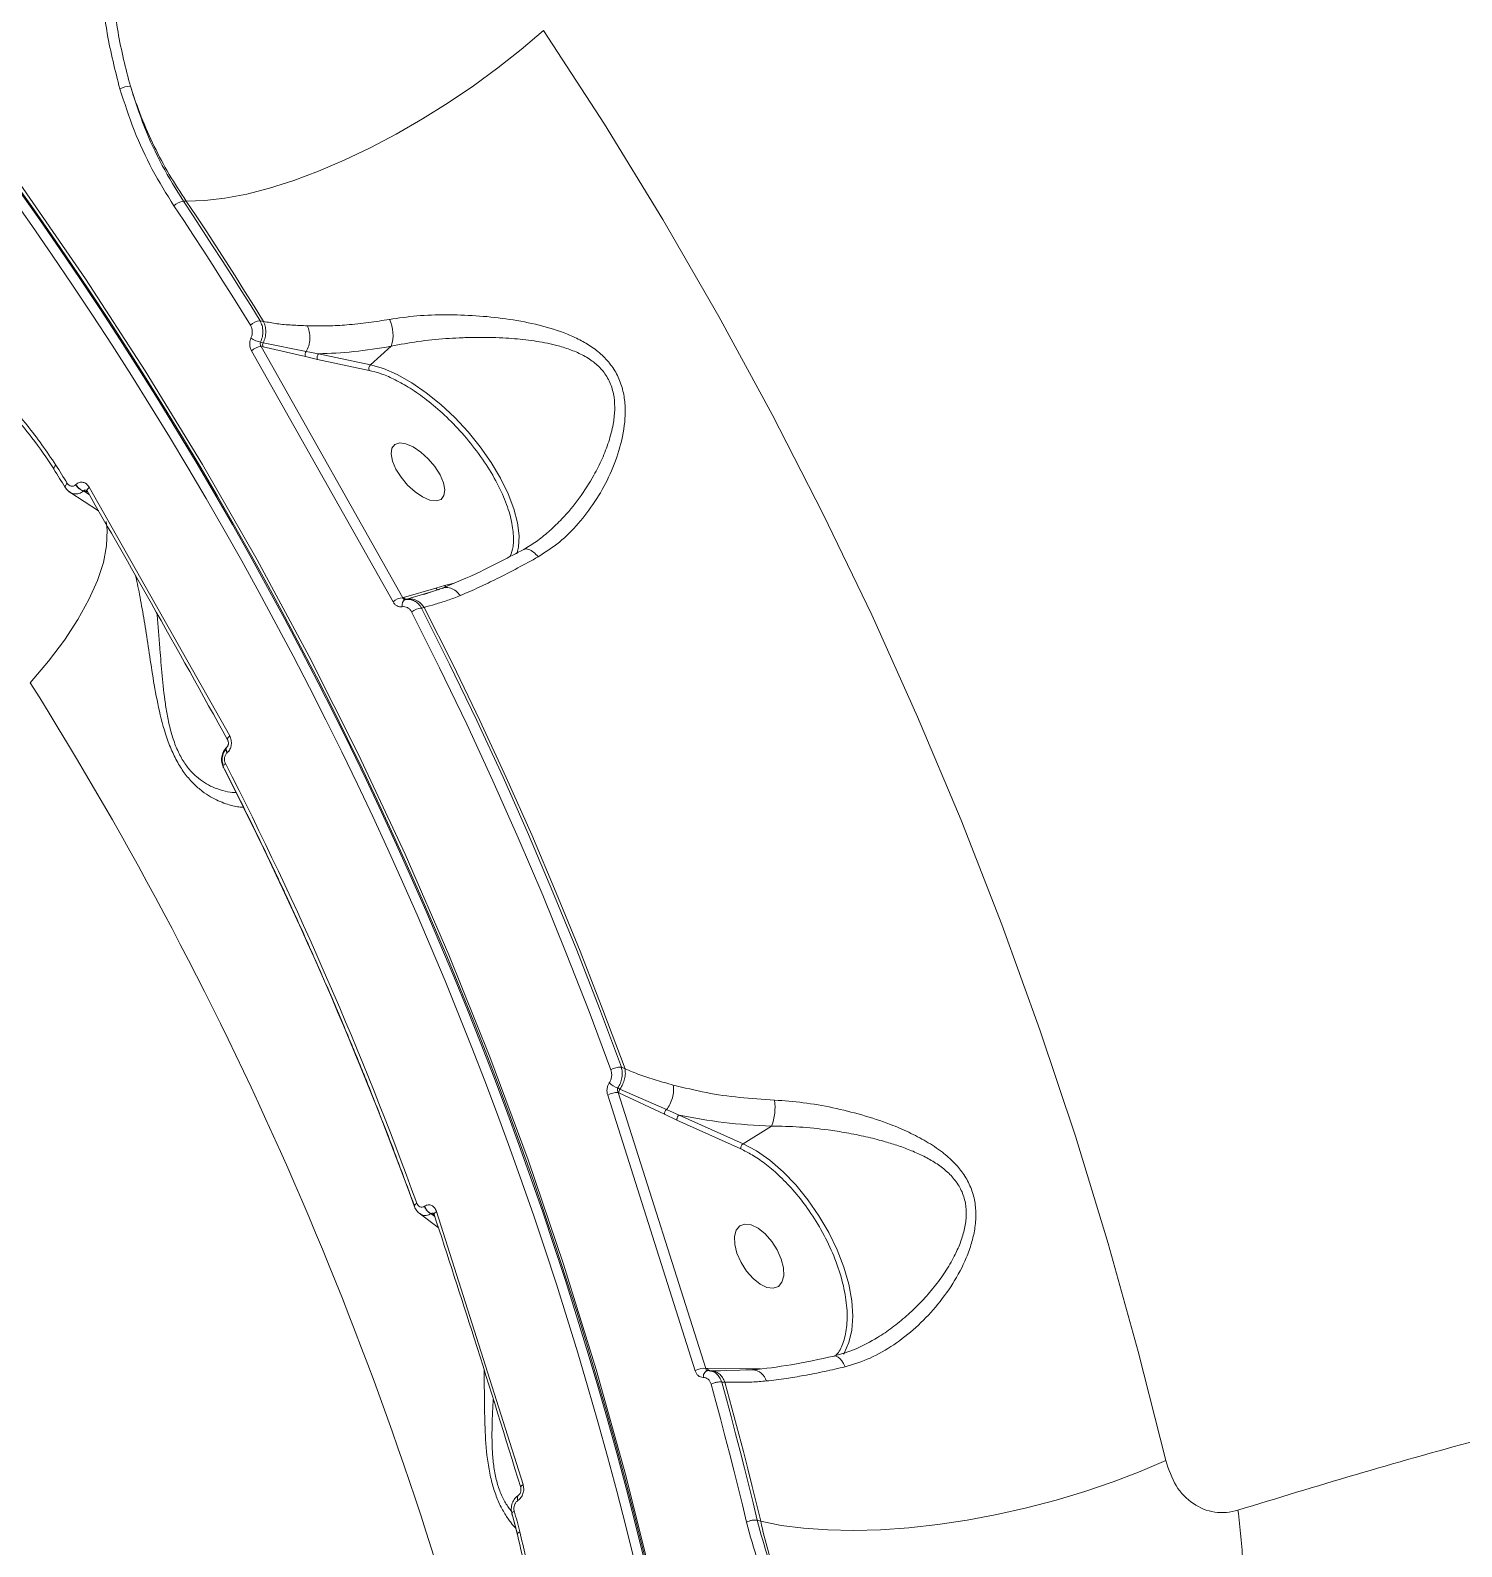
# Model space of a CAD drawing. Header units: millimetres. Extents: x -5609 to 5139, y -3980 to 3221.
# Drawn here: x 2860.4 to 3039.9, y 654.7 to 844.8 of the extents above; entities that cross this region are included whole.
import ezdxf

# ---------------------------------------------------------------- set-up
doc = ezdxf.new("R2010")
doc.units = ezdxf.units.MM
for name, color, linetype in [('DIKOM_ЗОНА', 80, 'Continuous'), ('DIKOM_ОБЪЕКТ', 7, 'Continuous'), ('DIKOM_РАЗМЕР_ОБЪЕКТА', 7, 'Continuous')]:
    doc.layers.add(name, color=color, linetype=linetype)

# ---------------------------------------------------------------- blocks, each defined once
blk = doc.blocks.new('A$Cc336a1e3')
at = {"color": 7, "linetype": 'Continuous', "lineweight": 15}
for p, q in [((5700.16, 2096.3), (5699.8, 2096.29)), ((5709.83, 2081.21), (5709.4, 2081.3)), ((5726.08, 2046.07), (5708.33, 2077.53)), ((5709.47, 2078.61), (5709.8, 2078.54)), ((5709.55, 2078.07), (5727.32, 2046.58)), ((5709.79, 2078.02), (5709.55, 2078.07)), ((5715.09, 2076.8), (5709.79, 2078.02)), ((5709.8, 2078.54), (5715.19, 2077.44)), ((5715.19, 2077.44), (5716.74, 2077.15)), ((5725.86, 2078.1), (5723.24, 2075.77)), ((5716.6, 2076.45), (5715.09, 2076.8)), ((5723.1, 2075.07), (5716.6, 2076.45)), ((5723.24, 2075.77), (5716.74, 2077.15)), ((5686.31, 2060.75), (5686.32, 2060.76)), ((5687.99, 2060.43), (5705.6, 2029.27)), ((5685.57, 2059.79), (5689.16, 2057.45)), ((5687.29, 2059.97), (5687.27, 2059.96)), ((5687.62, 2060.05), (5687.74, 2059.92)), ((5727.38, 2046.6), (5731.43, 2047.78)), ((5730.72, 2047.26), (5729.91, 2047.02)), ((5732.36, 2047.8), (5729.92, 2047)), ((5731.43, 2047.78), (5732.51, 2048.1)), ((5727.32, 2046.58), (5727.38, 2046.6)), ((5727.81, 2046.41), (5727.61, 2046.35)), ((5729.66, 2045.28), (5730, 2045.36)), ((5705.26, 2027.86), (5705.24, 2027.84)), ((5705.3, 2027.16), (5705.29, 2027.14)), ((5755.16, 1987.54), (5754.7, 1987.74)), ((5763.96, 1949.68), (5752.99, 1984.23)), ((5754.25, 1985.13), (5754.53, 1985)), ((5754.31, 1984.55), (5765.29, 1949.98)), ((5754.39, 1984.51), (5754.31, 1984.55)), ((5760.12, 1981.83), (5754.39, 1984.51)), ((5754.53, 1985), (5760.36, 1982.42)), ((5760.36, 1982.42), (5761.96, 1981.74)), ((5761.67, 1981.1), (5760.12, 1981.83)), ((5769.67, 1977.49), (5761.67, 1981.1)), ((5769.96, 1978.14), (5761.96, 1981.74)), ((5773.54, 1980.36), (5769.96, 1978.14)), ((5729.35, 1969.42), (5731.75, 1967.66)), ((5730.02, 1970.3), (5730.04, 1970.32)), ((5730.84, 1969.36), (5730.86, 1969.38)), ((5731.53, 1969.66), (5742.38, 1935.44)), ((5765.29, 1949.98), (5765.5, 1949.97)), ((5765.5, 1949.97), (5770.29, 1949.94)), ((5765.45, 1949.69), (5765.5, 1949.71)), ((5765.93, 1949.7), (5765.53, 1949.71)), ((5765.56, 1949.71), (5765.86, 1949.65)), ((5771.22, 1949.79), (5766.17, 1949.67)), ((5767.29, 1948.26), (5767.69, 1948.25)), ((5770.29, 1949.94), (5771.65, 1949.94)), ((5741.73, 1933.42), (5741.72, 1933.41)), ((5741.86, 1934.14), (5741.84, 1934.13)), ((5740.97, 1931.82), (5741.68, 1929.21)), ((5772.17, 1930.82), (5771.74, 1930.95))]:
    blk.add_line(p, q, dxfattribs=at)
at = {"color": 8, "linetype": 'Continuous', "lineweight": 15}
for p, q in [((5683.57, 2062.67), (5683.56, 2062.68)), ((5687.97, 2059.53), (5687.27, 2059.96)), ((5687.79, 2059.84), (5687.29, 2059.97)), ((5729.91, 2047.02), (5727.81, 2046.41)), ((5732.51, 2048.1), (5733.74, 2048.42)), ((5731.31, 1969.02), (5730.84, 1969.36)), ((5730.86, 1969.38), (5731.25, 1969.22)), ((5767.12, 1949.7), (5765.87, 1949.7)), ((5771.65, 1949.94), (5772.16, 1949.93))]:
    blk.add_line(p, q, dxfattribs=at)
at = {"color": 7, "linetype": 'Continuous', "lineweight": 15, "flags": 128}
for points in [[(5768.38, 1868.57), (5766.49, 1882.33), (5764.24, 1896.02), (5761.61, 1909.63), (5758.62, 1923.15), (5755.26, 1936.56), (5751.54, 1949.86), (5747.46, 1963.05), (5743.02, 1976.11), (5738.23, 1989.03), (5733.08, 2001.81), (5727.59, 2014.44), (5721.75, 2026.91), (5715.57, 2039.21), (5709.05, 2051.33), (5702.2, 2063.26), (5695.02, 2075.01), (5687.52, 2086.55), (5679.7, 2097.89), (5671.56, 2109.01), (5663.12, 2119.9), (5654.37, 2130.57)], [(5744.95, 2117.69), (5742.16, 2115.31), (5739.22, 2112.99), (5736.15, 2110.75), (5732.99, 2108.61), (5729.76, 2106.59), (5726.49, 2104.7), (5723.21, 2102.98), (5719.96, 2101.42), (5716.75, 2100.05), (5713.63, 2098.88), (5710.61, 2097.92), (5707.73, 2097.17), (5705.01, 2096.65), (5702.48, 2096.36), (5700.16, 2096.3)], [(5744.95, 2117.69), (5752.57, 2105.93), (5759.9, 2093.97), (5766.91, 2081.84), (5773.62, 2069.53), (5780.02, 2057.05), (5786.1, 2044.42), (5791.85, 2031.63), (5797.29, 2018.7), (5802.4, 2005.62), (5807.18, 1992.42), (5811.62, 1979.09), (5815.74, 1965.64), (5819.51, 1952.09), (5822.95, 1938.43)], [(5700.16, 2096.3), (5701.4, 2094.43), (5702.63, 2092.56), (5703.85, 2090.68), (5705.06, 2088.8), (5706.27, 2086.91), (5707.47, 2085.01), (5708.65, 2083.11), (5709.83, 2081.21)], [(5708.2, 2080.74), (5707.03, 2082.62), (5705.85, 2084.51), (5704.66, 2086.38), (5703.47, 2088.25), (5702.27, 2090.12), (5701.06, 2091.98), (5699.84, 2093.84), (5698.61, 2095.69)], [(5709.4, 2081.3), (5708.23, 2083.19), (5707.05, 2085.08), (5705.86, 2086.96), (5704.67, 2088.83), (5703.46, 2090.7), (5702.25, 2092.57), (5701.03, 2094.43), (5699.8, 2096.29)], [(5726.43, 2062.71), (5727.08, 2061.68), (5727.91, 2060.7), (5728.84, 2059.86), (5729.79, 2059.21), (5730.71, 2058.82), (5731.49, 2058.72), (5732.1, 2058.91), (5732.46, 2059.38), (5732.57, 2060.09), (5732.4, 2060.98), (5731.97, 2061.99), (5731.32, 2063.02), (5730.5, 2064), (5729.57, 2064.84), (5728.61, 2065.49), (5727.7, 2065.87), (5726.91, 2065.98), (5726.31, 2065.79), (5725.94, 2065.32), (5725.83, 2064.61), (5726, 2063.71), (5726.43, 2062.71)], [(5683.56, 2062.68), (5683.55, 2062.73), (5683.54, 2062.78), (5683.55, 2062.84), (5683.58, 2062.91), (5683.62, 2062.98), (5683.67, 2063.05), (5683.73, 2063.13), (5683.8, 2063.21)], [(5685.23, 2060.92), (5685.16, 2060.84), (5685.1, 2060.77), (5685.04, 2060.69), (5685.01, 2060.62), (5684.98, 2060.56), (5684.97, 2060.5), (5684.97, 2060.45), (5684.99, 2060.4)], [(5754.7, 1987.74), (5751.95, 1995.1), (5749.1, 2002.42), (5746.13, 2009.69), (5743.06, 2016.91), (5739.87, 2024.08), (5736.58, 2031.2), (5733.17, 2038.26), (5729.66, 2045.28)], [(5730, 2045.36), (5733.53, 2038.32), (5736.95, 2031.21), (5740.26, 2024.06), (5743.46, 2016.85), (5746.55, 2009.6), (5749.53, 2002.29), (5752.4, 1994.94), (5755.16, 1987.54)], [(5753.39, 1987.39), (5750.65, 1994.73), (5747.8, 2002.03), (5744.84, 2009.28), (5741.77, 2016.49), (5738.59, 2023.64), (5735.31, 2030.75), (5731.91, 2037.8), (5728.41, 2044.79)], [(5729.05, 1970.69), (5728.97, 1970.63), (5728.9, 1970.57), (5728.84, 1970.51), (5728.8, 1970.45), (5728.77, 1970.39), (5728.75, 1970.34), (5728.75, 1970.29), (5728.77, 1970.24)], [(5769.2, 1964.41), (5769.71, 1963.27), (5770.4, 1962.19), (5771.22, 1961.26), (5772.09, 1960.56), (5772.96, 1960.14), (5773.75, 1960.04), (5774.4, 1960.26), (5774.84, 1960.79), (5775.06, 1961.58), (5775.03, 1962.58), (5774.74, 1963.69), (5774.24, 1964.83), (5773.55, 1965.91), (5772.73, 1966.84), (5771.85, 1967.54), (5770.99, 1967.96), (5770.2, 1968.07), (5769.55, 1967.84), (5769.1, 1967.31), (5768.89, 1966.52), (5768.92, 1965.53), (5769.2, 1964.41)], [(5765.56, 1949.71), (5765.45, 1949.69), (5765.34, 1949.65), (5765.25, 1949.57), (5765.16, 1949.47), (5765.08, 1949.34), (5765.02, 1949.2), (5764.98, 1949.03), (5764.95, 1948.86)], [(5771.74, 1930.95), (5771.22, 1933.12), (5770.68, 1935.29), (5770.14, 1937.46), (5769.59, 1939.63), (5769.03, 1941.79), (5768.46, 1943.95), (5767.88, 1946.11), (5767.29, 1948.26)], [(5767.69, 1948.25), (5768.28, 1946.08), (5768.86, 1943.91), (5769.44, 1941.74), (5770, 1939.56), (5770.56, 1937.38), (5771.1, 1935.19), (5771.64, 1933.01), (5772.17, 1930.82)], [(5770.39, 1930.72), (5769.87, 1932.89), (5769.34, 1935.06), (5768.8, 1937.22), (5768.25, 1939.38), (5767.69, 1941.54), (5767.12, 1943.7), (5766.54, 1945.85), (5765.96, 1948)], [(5772.17, 1930.82), (5774.74, 1930.3), (5777.55, 1929.94), (5780.59, 1929.73), (5783.82, 1929.67), (5787.21, 1929.77), (5790.74, 1930.02), (5794.36, 1930.43), (5798.05, 1930.98), (5801.78, 1931.68), (5805.51, 1932.51), (5809.2, 1933.48), (5812.82, 1934.56), (5816.34, 1935.75), (5819.73, 1937.05), (5822.95, 1938.43)], [(5741.27, 1932.13), (5741.36, 1931.8), (5741.45, 1931.47), (5741.54, 1931.15), (5741.63, 1930.82), (5741.72, 1930.49), (5741.8, 1930.17), (5741.89, 1929.84), (5741.98, 1929.51)]]:
    blk.add_lwpolyline(points, dxfattribs=at)
at = {"color": 8, "linetype": 'Continuous', "lineweight": 15, "flags": 128}
for points in [[(5723.24, 2075.77), (5724.88, 2075.29), (5726.61, 2074.54), (5728.42, 2073.52), (5730.25, 2072.27), (5732.06, 2070.81), (5733.81, 2069.17), (5735.48, 2067.38), (5737.01, 2065.49), (5738.38, 2063.54), (5739.56, 2061.57), (5740.51, 2059.62), (5741.23, 2057.74), (5741.69, 2055.97), (5741.88, 2054.34), (5741.8, 2052.9), (5741.61, 2052.08)], [(5680.6, 2035.9), (5682.88, 2038.61), (5684.87, 2041.27), (5686.57, 2043.85), (5687.96, 2046.35), (5689.03, 2048.73), (5689.76, 2050.99), (5690.17, 2053.1), (5690.23, 2055.05), (5690.11, 2056.14)], [(5705.29, 2027.14), (5705.22, 2027.28), (5705.17, 2027.41), (5705.15, 2027.54), (5705.15, 2027.65), (5705.17, 2027.74), (5705.22, 2027.82), (5705.23, 2027.84)], [(5705.3, 2027.16), (5705.24, 2027.29), (5705.19, 2027.43), (5705.17, 2027.55), (5705.17, 2027.66), (5705.19, 2027.76), (5705.24, 2027.84), (5705.26, 2027.86)], [(5769.96, 1978.14), (5771.63, 1977.25), (5773.31, 1976.07), (5774.98, 1974.64), (5776.58, 1972.98), (5778.09, 1971.13), (5779.48, 1969.12), (5780.71, 1967.02), (5781.75, 1964.85), (5782.59, 1962.67), (5783.21, 1960.53), (5783.58, 1958.46), (5783.71, 1956.53), (5783.59, 1954.76), (5783.23, 1953.21), (5782.63, 1951.89), (5782.55, 1951.77)], [(5782.76, 1950.19), (5782.57, 1950.58), (5782.35, 1950.93), (5782.12, 1951.2), (5781.88, 1951.4), (5781.65, 1951.51), (5781.42, 1951.54), (5781.37, 1951.53)], [(5741.72, 1933.41), (5741.68, 1933.56), (5741.67, 1933.7), (5741.67, 1933.83), (5741.7, 1933.95), (5741.75, 1934.04), (5741.82, 1934.11), (5741.83, 1934.12)], [(5741.73, 1933.42), (5741.7, 1933.57), (5741.68, 1933.71), (5741.69, 1933.84), (5741.72, 1933.96), (5741.77, 1934.05), (5741.84, 1934.12), (5741.86, 1934.14)]]:
    blk.add_lwpolyline(points, dxfattribs=at)
at = {"color": 7, "linetype": 'Continuous', "lineweight": 15}
for centre, radius, start, end in [((5271.79, 1807.86), 498.71, 6.9201, 40.1108), ((5271.92, 1807.98), 499.77, 6.9199, 40.111), ((5693.3, 2107.12), 3.57, 92.4611, 114.3542), ((5700.05, 2094.3), 2, 97.282, 136.1012), ((5709.6, 2079.29), 2.02, 95.696, 134.2882), ((5721.52, 2079.5), 4.56, 342.2262, 25.6431), ((5709.74, 2075.98), 2.09, 95.0871, 132.3807), ((5710.35, 2078.27), 0.617, 153.4894, 203.4723), ((5715.68, 2077.04), 0.631, 140.5192, 201.8286), ((5717.17, 2076.7), 0.621, 133.6977, 199.7496), ((5717.2, 2076.73), 0.662, 201.831, 205.0489), ((5723.66, 2075.32), 0.616, 133.5161, 203.5325), ((5269.57, 1802.36), 489.03, 31.8468, 32.1624), ((5276.91, 1807.32), 480.67, 31.8439, 32.1652), ((5727.41, 2044.6), 1.98, 92.7569, 132.2887), ((5728.02, 2045.65), 0.814, 120.2574, 194.0807), ((5727.75, 2046.84), 0.44, 213.2165, 278.1063), ((5729.74, 2043.22), 2.06, 92.0772, 130.0519), ((5281.21, 1784.87), 471.73, 14.8794, 32.1514), ((5273.04, 1804.68), 484.87, 19.9655, 27.0653), ((5273.04, 1805.03), 485.17, 19.9648, 27.0661), ((5754.57, 1985.6), 2.15, 86.7392, 123.5474), ((5754.16, 1982.31), 2.25, 86.1312, 121.4352), ((5755.42, 1988.18), 3.27, 227.059, 249.0671), ((5755.07, 1984.6), 0.677, 142.9574, 187.2418), ((5760.82, 1981.89), 0.699, 130.4603, 185.31), ((5767.59, 1982.66), 6.38, 338.8367, 8.5724), ((5770.34, 1977.58), 0.674, 124.1582, 187.3912), ((5765.06, 1947.87), 2.13, 83.876, 121.3011), ((5261.6, 1801.3), 496.81, 14.9057, 15.2175)]:
    blk.add_arc(centre, radius, start, end, dxfattribs=at)
at = {"color": 8, "linetype": 'Continuous', "lineweight": 15}
for centre, radius, start, end in [((5272.28, 1807.98), 499.6, 8.4433, 40.1159), ((5731.8, 2048.03), 0.45, 214.3071, 281.6911), ((5732.92, 2048.38), 0.491, 214.9289, 241.8907), ((5771.06, 1947.89), 1.9, 15.636, 87.3198)]:
    blk.add_arc(centre, radius, start, end, dxfattribs=at)
at = {"color": 7, "linetype": 'Continuous', "lineweight": 15}
for points, knots in [([(5583.07, 2031.2), (5585.78, 2035.98), (5591.19, 2045.56), (5600.33, 2060.28), (5610.18, 2075.22), (5620.81, 2090.37), (5631.91, 2105.35), (5643.41, 2120.1), (5655.24, 2134.58), (5665.44, 2146.54), (5673.72, 2155.94), (5679.86, 2162.78), (5686.12, 2169.62), (5692.48, 2176.45), (5701.36, 2185.79), (5712.98, 2197.68), (5727.61, 2212.09), (5742.85, 2226.52), (5758.67, 2240.94), (5774.66, 2254.97), (5790.78, 2268.58), (5806.96, 2281.73), (5819.81, 2291.79), (5829.15, 2298.91), (5834.85, 2303.2), (5840.59, 2307.45), (5846.36, 2311.68), (5852.17, 2315.87), (5858.01, 2320.02), (5867.43, 2326.63), (5880.53, 2335.56), (5897.34, 2346.53), (5914.33, 2357.12), (5931.44, 2367.27), (5948.25, 2376.74), (5964.71, 2385.49), (5980.77, 2393.55), (5993.48, 2399.53), (6002.92, 2403.76), (6009.15, 2406.46), (6015.36, 2409.07), (6021.54, 2411.59), (6027.69, 2414), (6036.91, 2417.49), (6049.04, 2421.76), (6063.83, 2426.38), (6078.22, 2430.27), (6092.15, 2433.41), (6105.59, 2435.77), (6118.48, 2437.34), (6130.78, 2438.1), (6142.44, 2438.02), (6153.47, 2437.16), (6160.2, 2435.88), (6163.57, 2435.24)], [0, 0, 0, 0, 0.024819, 0.049681, 0.074585, 0.099531, 0.12452, 0.147882, 0.17128, 0.194715, 0.205777, 0.216847, 0.227925, 0.239011, 0.250106, 0.273561, 0.297359, 0.321499, 0.345981, 0.370806, 0.394284, 0.418061, 0.442135, 0.45031, 0.458518, 0.466761, 0.475037, 0.483347, 0.49169, 0.500068, 0.523695, 0.547624, 0.571855, 0.596389, 0.621225, 0.644678, 0.668395, 0.692375, 0.701869, 0.711403, 0.720978, 0.730593, 0.74025, 0.749947, 0.774408, 0.798991, 0.823695, 0.848519, 0.873464, 0.89853, 0.923716, 0.949023, 0.974451, 1, 1, 1, 1]), ([(5691.83, 2110.37), (5691.24, 2112.66), (5690.08, 2117.23), (5689.39, 2124.41), (5689.53, 2131.63), (5690.59, 2138.8), (5692.53, 2145.74), (5695.36, 2152.32), (5698.98, 2158.46), (5702.03, 2162.01), (5703.56, 2163.79)], [0, 0, 0, 0, 0.124823, 0.249215, 0.374557, 0.498948, 0.624295, 0.749045, 0.873924, 1, 1, 1, 1]), ([(5693.15, 2110.68), (5692.57, 2112.93), (5691.43, 2117.41), (5690.74, 2124.44), (5690.87, 2131.52), (5691.9, 2138.54), (5693.79, 2145.34), (5696.56, 2151.78), (5700.1, 2157.79), (5703.08, 2161.26), (5704.58, 2163.01)], [0, 0, 0, 0, 0.124999, 0.249514, 0.374925, 0.499325, 0.624632, 0.749299, 0.87406, 1, 1, 1, 1]), ([(5698.61, 2095.69), (5697.68, 2097.19), (5695.82, 2100.18), (5693.54, 2105.12), (5692.4, 2108.61), (5691.83, 2110.37)], [0, 0, 0, 0, 0.333881, 0.666018, 1, 1, 1, 1]), ([(5700.16, 2096.3), (5699.43, 2097.4), (5697.98, 2099.59), (5696.11, 2103.12), (5694.46, 2106.81), (5693.58, 2109.39), (5693.15, 2110.68)], [0, 0, 0, 0, 0.25119, 0.500428, 0.749455, 1, 1, 1, 1]), ([(5699.8, 2096.29), (5698.88, 2097.76), (5697.06, 2100.69), (5694.82, 2105.53), (5693.71, 2108.96), (5693.15, 2110.68)], [0, 0, 0, 0, 0.334023, 0.665986, 1, 1, 1, 1]), ([(5627.65, 2071.26), (5628.92, 2072.58), (5631.47, 2075.22), (5635.91, 2078.28), (5640.68, 2080.59), (5645.75, 2082.04), (5650.99, 2082.63), (5656.31, 2082.34), (5661.6, 2081.17), (5666.73, 2079.14), (5671.62, 2076.29), (5676.16, 2072.65), (5680.31, 2068.33), (5682.64, 2064.91), (5683.8, 2063.21)], [0, 0, 0, 0, 0.083425, 0.166624, 0.250378, 0.333454, 0.416838, 0.500268, 0.583257, 0.666695, 0.74977, 0.832906, 0.916447, 1, 1, 1, 1]), ([(5709.4, 2081.3), (5709.5, 2081.1), (5709.69, 2080.7), (5709.78, 2080), (5709.73, 2079.28), (5709.55, 2078.83), (5709.47, 2078.61)], [0, 0, 0, 0, 0.248939, 0.498531, 0.748701, 1, 1, 1, 1]), ([(5709.83, 2081.21), (5709.92, 2081.02), (5710.08, 2080.63), (5710.15, 2079.93), (5710.07, 2079.2), (5709.89, 2078.76), (5709.8, 2078.54)], [0, 0, 0, 0, 0.241493, 0.49544, 0.751817, 1, 1, 1, 1]), ([(5715.34, 2080.66), (5714.68, 2080.69), (5713.36, 2080.74), (5711.54, 2080.89), (5710.39, 2081.11), (5709.83, 2081.21)], [0, 0, 0, 0, 0.332983, 0.677089, 1, 1, 1, 1]), ([(5725.63, 2081.47), (5724.76, 2081.33), (5722.94, 2081.03), (5720.39, 2080.77), (5717.81, 2080.62), (5716.21, 2080.65), (5715.34, 2080.66)], [0, 0, 0, 0, 0.240299, 0.500633, 0.72848, 1, 1, 1, 1]), ([(5744.27, 2051.7), (5745.18, 2052.29), (5746.99, 2053.45), (5749.37, 2055.84), (5751.44, 2058.58), (5753.18, 2061.66), (5754.5, 2065.01), (5755.14, 2068.02), (5755.22, 2070.46), (5755, 2072.29), (5754.46, 2074.03), (5753.55, 2075.64), (5752.33, 2077.01), (5750.88, 2078.13), (5749.27, 2079.05), (5746.99, 2080.03), (5743.96, 2080.91), (5740.23, 2081.58), (5736.46, 2081.96), (5732.72, 2082.08), (5729.04, 2081.96), (5726.76, 2081.63), (5725.63, 2081.47)], [0, 0, 0, 0, 0.061032, 0.122059, 0.183992, 0.245965, 0.308727, 0.372018, 0.405257, 0.436161, 0.468587, 0.501069, 0.533244, 0.565712, 0.596359, 0.629327, 0.692101, 0.754283, 0.816248, 0.877523, 0.938936, 1, 1, 1, 1]), ([(5708.2, 2080.74), (5708.26, 2080.62), (5708.38, 2080.38), (5708.45, 2079.95), (5708.42, 2079.51), (5708.32, 2079.25), (5708.27, 2079.12)], [0, 0, 0, 0, 0.249278, 0.498985, 0.749024, 1, 1, 1, 1]), ([(5715.19, 2077.44), (5715.31, 2077.67), (5715.55, 2078.15), (5715.68, 2079.05), (5715.62, 2079.94), (5715.43, 2080.43), (5715.34, 2080.66)], [0, 0, 0, 0, 0.248069, 0.508073, 0.763662, 1, 1, 1, 1]), ([(5708.33, 2077.53), (5708.27, 2077.65), (5708.15, 2077.89), (5708.1, 2078.3), (5708.12, 2078.73), (5708.22, 2078.99), (5708.27, 2079.12)], [0, 0, 0, 0, 0.249294, 0.499093, 0.74921, 1, 1, 1, 1]), ([(5708.27, 2079.12), (5708.36, 2079.06), (5708.55, 2078.95), (5708.88, 2078.79), (5709.21, 2078.67), (5709.39, 2078.63), (5709.47, 2078.61)], [0, 0, 0, 0, 0.241821, 0.500046, 0.758229, 1, 1, 1, 1]), ([(5709.55, 2078.07), (5709.52, 2078.11), (5709.47, 2078.19), (5709.43, 2078.34), (5709.43, 2078.48), (5709.45, 2078.57), (5709.47, 2078.61)], [0, 0, 0, 0, 0.256261, 0.508617, 0.75625, 1, 1, 1, 1]), ([(5716.74, 2077.15), (5718.19, 2077.2), (5721.1, 2077.32), (5724.27, 2077.84), (5725.86, 2078.1)], [0, 0, 0, 0, 0.49864, 1, 1, 1, 1]), ([(5670.3, 2076.22), (5670.83, 2075.89), (5671.98, 2075.17), (5673.82, 2073.77), (5675.95, 2071.97), (5678.35, 2069.59), (5681, 2066.53), (5682.66, 2064.06), (5683.54, 2062.73)], [0, 0, 0, 0, 0.104765, 0.226825, 0.37275, 0.550911, 0.759606, 1, 1, 1, 1]), ([(5684.99, 2060.39), (5685.09, 2060.26), (5685.28, 2059.99), (5685.55, 2059.82), (5685.68, 2059.74)], [0, 0, 0, 0, 0.490228, 1, 1, 1, 1]), ([(5685.23, 2060.92), (5685.3, 2060.83), (5685.44, 2060.65), (5685.74, 2060.53), (5686.04, 2060.55), (5686.22, 2060.68), (5686.31, 2060.75)], [0, 0, 0, 0, 0.249219, 0.499149, 0.749404, 1, 1, 1, 1]), ([(5687.27, 2059.96), (5687.19, 2059.98), (5687.02, 2060.03), (5686.74, 2060.22), (5686.49, 2060.47), (5686.37, 2060.66), (5686.31, 2060.75)], [0, 0, 0, 0, 0.242435, 0.500075, 0.757634, 1, 1, 1, 1]), ([(5686.32, 2060.76), (5686.39, 2060.82), (5686.52, 2060.93), (5686.82, 2061.06), (5687.22, 2061.08), (5687.67, 2060.87), (5687.89, 2060.58), (5687.99, 2060.43)], [0, 0, 0, 0, 0.125504, 0.251235, 0.500864, 0.75036, 1, 1, 1, 1]), ([(5686.32, 2060.76), (5686.38, 2060.67), (5686.51, 2060.49), (5686.76, 2060.24), (5687.04, 2060.05), (5687.2, 2060), (5687.29, 2059.97)], [0, 0, 0, 0, 0.242337, 0.500053, 0.757752, 1, 1, 1, 1]), ([(5687.72, 2059.96), (5690.43, 2055.26), (5696.4, 2044.86), (5702.17, 2034.47), (5705.33, 2028.78)], [0, 0, 0, 0, 0.452483, 1, 1, 1, 1]), ([(5745.55, 2054.82), (5745.06, 2054.41), (5744.06, 2053.58), (5743, 2052.95), (5742.47, 2052.64)], [0, 0, 0, 0, 0.499936, 1, 1, 1, 1]), ([(5745.54, 2054.82), (5745.57, 2054.84), (5745.63, 2054.89), (5745.68, 2054.94), (5745.71, 2054.96)], [0, 0, 0, 0, 0.547707, 1, 1, 1, 1]), ([(5742.47, 2052.64), (5740.62, 2051.67), (5736.94, 2049.72), (5733.82, 2048.42), (5732.27, 2047.77)], [0, 0, 0, 0, 0.501342, 1, 1, 1, 1]), ([(5734.52, 2046.85), (5735.29, 2047.18), (5736.76, 2047.82), (5739.18, 2048.99), (5741.64, 2050.25), (5743.41, 2051.23), (5744.27, 2051.7)], [0, 0, 0, 0, 0.264902, 0.499056, 0.757742, 1, 1, 1, 1]), ([(5727.23, 2045.45), (5727.12, 2045.44), (5726.89, 2045.43), (5726.57, 2045.55), (5726.28, 2045.75), (5726.14, 2045.96), (5726.08, 2046.07)], [0, 0, 0, 0, 0.249724, 0.499786, 0.749792, 1, 1, 1, 1]), ([(5727.23, 2045.45), (5727.35, 2045.46), (5727.58, 2045.48), (5727.91, 2045.35), (5728.2, 2045.13), (5728.34, 2044.91), (5728.41, 2044.79)], [0, 0, 0, 0, 0.249774, 0.499624, 0.749471, 1, 1, 1, 1]), ([(5727.61, 2046.35), (5727.58, 2046.35), (5727.51, 2046.35), (5727.42, 2046.4), (5727.35, 2046.47), (5727.33, 2046.55), (5727.32, 2046.58)], [0, 0, 0, 0, 0.233522, 0.478854, 0.735269, 1, 1, 1, 1]), ([(5727.61, 2046.35), (5727.81, 2046.37), (5728.2, 2046.4), (5728.78, 2046.19), (5729.29, 2045.83), (5729.54, 2045.46), (5729.66, 2045.28)], [0, 0, 0, 0, 0.251017, 0.501402, 0.750762, 1, 1, 1, 1]), ([(5727.81, 2046.41), (5728.01, 2046.42), (5728.42, 2046.46), (5729.03, 2046.26), (5729.58, 2045.9), (5729.86, 2045.54), (5730, 2045.36)], [0, 0, 0, 0, 0.248176, 0.504313, 0.758146, 1, 1, 1, 1]), ([(5730, 2045.36), (5730.44, 2045.49), (5731.36, 2045.76), (5732.89, 2046.22), (5733.98, 2046.64), (5734.52, 2046.85)], [0, 0, 0, 0, 0.32783, 0.671612, 1, 1, 1, 1]), ([(5705.35, 2028.74), (5705.36, 2028.72), (5705.39, 2028.66), (5705.42, 2028.56), (5705.44, 2028.44), (5705.44, 2028.31), (5705.42, 2028.17), (5705.38, 2028.04), (5705.32, 2027.93), (5705.28, 2027.88), (5705.25, 2027.85)], [0, 0, 0, 0, 0.101825, 0.210359, 0.326509, 0.449126, 0.577964, 0.712945, 0.853173, 1, 1, 1, 1]), ([(5705.6, 2029.27), (5705.67, 2029.09), (5705.82, 2028.75), (5705.82, 2028.14), (5705.68, 2027.66), (5705.49, 2027.34), (5705.36, 2027.22), (5705.3, 2027.16)], [0, 0, 0, 0, 0.249608, 0.499144, 0.74883, 0.874506, 1, 1, 1, 1]), ([(5705.23, 2027.84), (5705.09, 2027.67), (5704.79, 2027.34), (5704.58, 2026.65), (5704.56, 2025.93), (5704.73, 2025.51), (5704.81, 2025.3)], [0, 0, 0, 0, 0.250916, 0.501828, 0.751839, 1, 1, 1, 1]), ([(5705.29, 2027.14), (5705.21, 2027.05), (5705.06, 2026.88), (5704.95, 2026.52), (5704.94, 2026.13), (5705.03, 2025.91), (5705.07, 2025.79)], [0, 0, 0, 0, 0.250153, 0.500266, 0.750181, 1, 1, 1, 1]), ([(5704.8, 2025.4), (5704.8, 2025.4), (5704.78, 2025.36), (5704.8, 2025.33), (5704.81, 2025.3)], [0, 0, 0, 0, 0.02186, 1, 1, 1, 1]), ([(5704.79, 2025.4), (5705.62, 2023.76), (5707.11, 2020.83), (5709.04, 2016.9), (5710.52, 2013.83), (5711.73, 2011.27), (5713.98, 2006.45), (5716.75, 2000.31), (5719.89, 1993), (5721.82, 1988.32), (5723.22, 1984.87), (5724.25, 1982.25), (5725.55, 1978.93), (5727.09, 1974.89), (5728.17, 1971.94), (5728.76, 1970.35)], [0, 0, 0, 0, 0.091661, 0.164478, 0.218436, 0.261745, 0.305947, 0.484372, 0.598121, 0.703088, 0.737355, 0.784023, 0.843359, 0.915355, 1, 1, 1, 1]), ([(5753.39, 1987.39), (5753.42, 1987.26), (5753.5, 1987), (5753.49, 1986.58), (5753.4, 1986.15), (5753.26, 1985.91), (5753.19, 1985.79)], [0, 0, 0, 0, 0.24936, 0.499167, 0.749291, 1, 1, 1, 1]), ([(5754.7, 1987.74), (5754.74, 1987.54), (5754.84, 1987.12), (5754.79, 1986.42), (5754.61, 1985.73), (5754.37, 1985.33), (5754.25, 1985.13)], [0, 0, 0, 0, 0.248105, 0.497403, 0.747984, 1, 1, 1, 1]), ([(5755.16, 1987.54), (5755.18, 1987.35), (5755.23, 1986.95), (5755.13, 1986.27), (5754.9, 1985.59), (5754.65, 1985.2), (5754.53, 1985)], [0, 0, 0, 0, 0.24185, 0.495695, 0.751805, 1, 1, 1, 1]), ([(5761.21, 1985.5), (5760.49, 1985.7), (5759.03, 1986.1), (5757.02, 1986.75), (5755.76, 1987.28), (5755.16, 1987.54)], [0, 0, 0, 0, 0.332881, 0.67667, 1, 1, 1, 1]), ([(5752.99, 1984.23), (5752.95, 1984.35), (5752.89, 1984.61), (5752.9, 1985.02), (5753, 1985.43), (5753.13, 1985.67), (5753.19, 1985.79)], [0, 0, 0, 0, 0.249427, 0.499371, 0.749568, 1, 1, 1, 1]), ([(5754.31, 1984.55), (5754.28, 1984.6), (5754.24, 1984.69), (5754.2, 1984.85), (5754.2, 1985), (5754.24, 1985.08), (5754.25, 1985.13)], [0, 0, 0, 0, 0.263866, 0.520274, 0.765828, 1, 1, 1, 1]), ([(5760.36, 1982.42), (5760.51, 1982.63), (5760.82, 1983.05), (5761.12, 1983.88), (5761.28, 1984.75), (5761.23, 1985.26), (5761.21, 1985.5)], [0, 0, 0, 0, 0.248165, 0.507964, 0.763388, 1, 1, 1, 1]), ([(5773.9, 1983.61), (5772.43, 1983.7), (5769.5, 1983.89), (5765.23, 1984.51), (5762.58, 1985.17), (5761.21, 1985.5)], [0, 0, 0, 0, 0.325995, 0.652889, 1, 1, 1, 1]), ([(5782.76, 1950.19), (5783.82, 1950.51), (5785.93, 1951.16), (5788.9, 1952.89), (5791.66, 1955.05), (5794.15, 1957.63), (5796.32, 1960.56), (5797.78, 1963.3), (5798.62, 1965.63), (5799.05, 1967.47), (5799.2, 1969.3), (5799.02, 1971.16), (5798.47, 1972.9), (5797.56, 1974.47), (5796.38, 1975.87), (5794.85, 1977.21), (5792.95, 1978.46), (5790.75, 1979.6), (5788.07, 1980.74), (5784.88, 1981.79), (5781.21, 1982.7), (5777.51, 1983.35), (5775.1, 1983.52), (5773.9, 1983.61)], [0, 0, 0, 0, 0.060846, 0.121612, 0.183355, 0.24519, 0.307737, 0.370549, 0.40362, 0.434355, 0.467555, 0.498923, 0.531458, 0.563758, 0.594637, 0.627845, 0.669952, 0.711773, 0.753548, 0.81574, 0.877334, 0.93887, 1, 1, 1, 1]), ([(5761.96, 1981.74), (5761.91, 1981.71), (5761.85, 1981.66), (5761.77, 1981.55), (5761.72, 1981.46), (5761.69, 1981.36), (5761.66, 1981.24), (5761.67, 1981.15), (5761.67, 1981.1)], [0, 0, 0, 0, 0.239464, 0.368384, 0.500037, 0.631695, 0.760575, 1, 1, 1, 1]), ([(5761.96, 1981.74), (5763.79, 1981.39), (5767.46, 1980.68), (5771.51, 1980.46), (5773.54, 1980.36)], [0, 0, 0, 0, 0.499109, 1, 1, 1, 1]), ([(5832, 1932.21), (5836.88, 1933.71), (5846.64, 1936.7), (5861.72, 1940.94), (5877.05, 1944.98), (5892.67, 1948.8), (5907.57, 1952.19), (5921.74, 1955.19), (5935.12, 1957.84), (5948.73, 1960.35), (5962.56, 1962.72), (5976.59, 1964.93), (5990.56, 1966.94), (6004.45, 1968.76), (6018.25, 1970.4), (6032.21, 1971.87), (6046.29, 1973.18), (6060.5, 1974.31), (6073.88, 1975.2), (6086.43, 1975.88), (6098.14, 1976.38), (6109.88, 1976.75), (6121.65, 1976.98), (6133.42, 1977.07), (6145.19, 1977.02), (6159.35, 1976.77), (6175.8, 1976.21), (6194.42, 1975.16), (6212.82, 1973.69), (6228.29, 1972.07), (6240.98, 1970.47), (6251.03, 1969.03), (6260.92, 1967.45), (6270.64, 1965.72), (6280.18, 1963.84), (6289.52, 1961.81), (6299.6, 1959.39), (6310.28, 1956.54), (6321.41, 1953.18), (6332.05, 1949.57), (6342.17, 1945.71), (6352.4, 1941.3), (6362.55, 1936.31), (6372.35, 1930.66), (6381.23, 1924.71), (6386.25, 1920.5), (6388.76, 1918.39)], [0, 0, 0, 0, 0.025201, 0.050426, 0.075478, 0.100439, 0.125533, 0.145965, 0.166556, 0.187307, 0.208217, 0.229287, 0.250516, 0.270801, 0.291287, 0.311974, 0.332861, 0.35395, 0.375239, 0.39266, 0.410236, 0.427968, 0.445856, 0.463899, 0.482097, 0.500451, 0.530196, 0.560356, 0.590931, 0.62192, 0.639817, 0.657849, 0.676016, 0.69432, 0.712759, 0.731334, 0.750044, 0.774713, 0.799565, 0.824602, 0.849823, 0.875227, 0.906171, 0.937281, 0.968557, 1, 1, 1, 1]), ([(5728.76, 1970.26), (5728.85, 1970.08), (5729.02, 1969.7), (5729.32, 1969.47), (5729.47, 1969.35)], [0, 0, 0, 0, 0.488027, 1, 1, 1, 1]), ([(5729.05, 1970.69), (5729.1, 1970.59), (5729.2, 1970.38), (5729.45, 1970.21), (5729.74, 1970.16), (5729.93, 1970.26), (5730.02, 1970.3)], [0, 0, 0, 0, 0.249226, 0.499211, 0.749552, 1, 1, 1, 1]), ([(5730.84, 1969.36), (5730.76, 1969.4), (5730.6, 1969.48), (5730.35, 1969.71), (5730.14, 1970), (5730.06, 1970.2), (5730.02, 1970.3)], [0, 0, 0, 0, 0.242199, 0.499917, 0.75761, 1, 1, 1, 1]), ([(5730.04, 1970.32), (5730.11, 1970.36), (5730.25, 1970.44), (5730.55, 1970.5), (5730.92, 1970.44), (5731.31, 1970.15), (5731.46, 1969.82), (5731.53, 1969.66)], [0, 0, 0, 0, 0.125494, 0.25118, 0.500891, 0.750401, 1, 1, 1, 1]), ([(5730.04, 1970.32), (5730.08, 1970.22), (5730.16, 1970.01), (5730.37, 1969.72), (5730.62, 1969.49), (5730.78, 1969.41), (5730.86, 1969.38)], [0, 0, 0, 0, 0.242321, 0.500014, 0.757733, 1, 1, 1, 1]), ([(5731.16, 1969.4), (5731.17, 1969.4), (5731.19, 1969.38), (5731.22, 1969.3), (5731.23, 1969.25)], [0, 0, 0, 0, 0.463389, 1, 1, 1, 1]), ([(5731.23, 1969.28), (5732.92, 1964.11), (5736.65, 1952.67), (5740.16, 1941.29), (5742.08, 1935.05)], [0, 0, 0, 0, 0.452484, 1, 1, 1, 1]), ([(5786.83, 1953.86), (5785.94, 1953.35), (5784.17, 1952.33), (5782.3, 1951.79), (5781.37, 1951.53)], [0, 0, 0, 0, 0.501763, 1, 1, 1, 1]), ([(5765.56, 1949.71), (5765.53, 1949.71), (5765.46, 1949.72), (5765.37, 1949.78), (5765.31, 1949.86), (5765.3, 1949.94), (5765.29, 1949.98)], [0, 0, 0, 0, 0.242771, 0.49011, 0.74272, 1, 1, 1, 1]), ([(5765.87, 1949.7), (5765.83, 1949.7), (5765.75, 1949.71), (5765.65, 1949.77), (5765.56, 1949.85), (5765.52, 1949.93), (5765.5, 1949.97)], [0, 0, 0, 0, 0.24504, 0.500029, 0.754874, 1, 1, 1, 1]), ([(5781.37, 1951.53), (5779.54, 1951.13), (5775.89, 1950.34), (5772.72, 1949.97), (5771.14, 1949.79)], [0, 0, 0, 0, 0.501929, 1, 1, 1, 1]), ([(5772.89, 1948.41), (5773.71, 1948.5), (5775.21, 1948.69), (5777.68, 1949.1), (5780.13, 1949.58), (5781.9, 1949.99), (5782.76, 1950.19)], [0, 0, 0, 0, 0.270994, 0.498438, 0.75928, 1, 1, 1, 1]), ([(5764.95, 1948.86), (5764.84, 1948.87), (5764.62, 1948.89), (5764.33, 1949.06), (5764.1, 1949.33), (5764, 1949.56), (5763.96, 1949.68)], [0, 0, 0, 0, 0.249846, 0.499753, 0.749661, 1, 1, 1, 1]), ([(5764.95, 1948.86), (5765.06, 1948.85), (5765.29, 1948.83), (5765.58, 1948.65), (5765.82, 1948.37), (5765.91, 1948.12), (5765.96, 1948)], [0, 0, 0, 0, 0.249801, 0.499662, 0.749477, 1, 1, 1, 1]), ([(5765.87, 1949.7), (5766.06, 1949.68), (5766.44, 1949.64), (5766.97, 1949.33), (5767.42, 1948.87), (5767.6, 1948.45), (5767.69, 1948.25)], [0, 0, 0, 0, 0.248188, 0.504544, 0.7585, 1, 1, 1, 1]), ([(5765.96, 1948), (5766.06, 1948.05), (5766.27, 1948.15), (5766.65, 1948.25), (5767.02, 1948.3), (5767.2, 1948.28), (5767.29, 1948.26)], [0, 0, 0, 0, 0.240649, 0.499968, 0.759439, 1, 1, 1, 1]), ([(5767.69, 1948.25), (5768.21, 1948.25), (5769.28, 1948.24), (5771.03, 1948.25), (5772.28, 1948.35), (5772.89, 1948.41)], [0, 0, 0, 0, 0.327619, 0.671333, 1, 1, 1, 1]), ([(5768.38, 1868.57), (5773.94, 1870.81), (5785.06, 1875.3), (5802.64, 1881.73), (5820.84, 1887.92), (5839.67, 1893.83), (5858.65, 1899.32), (5877.68, 1904.41), (5896.68, 1909.1), (5912.64, 1912.71), (5925.34, 1915.41), (5934.65, 1917.31), (5944.03, 1919.13), (5953.47, 1920.88), (5966.48, 1923.19), (5983.23, 1925.93), (6003.87, 1928.94), (6024.89, 1931.62), (6046.24, 1933.95), (6067.39, 1935.87), (6088.26, 1937.38), (6108.79, 1938.51), (6124.78, 1939.08), (6136.25, 1939.35), (6143.19, 1939.47), (6150.14, 1939.54), (6157.08, 1939.57), (6164.02, 1939.54), (6170.94, 1939.47), (6182.04, 1939.29), (6197.24, 1938.82), (6216.37, 1937.84), (6235.28, 1936.45), (6253.92, 1934.65), (6271.8, 1932.47), (6288.89, 1929.93), (6305.17, 1927.07), (6317.73, 1924.48), (6326.88, 1922.39), (6332.85, 1920.94), (6338.73, 1919.43), (6344.51, 1917.87), (6350.19, 1916.24), (6358.6, 1913.69), (6369.4, 1910.08), (6382.1, 1905.22), (6393.95, 1900), (6404.91, 1894.45), (6414.93, 1888.57), (6423.97, 1882.38), (6431.99, 1875.88), (6438.94, 1869.09), (6444.88, 1862.04), (6447.87, 1857.14), (6449.37, 1854.69)], [0, 0, 0, 0, 0.024819, 0.049681, 0.074585, 0.099531, 0.12452, 0.147882, 0.17128, 0.194715, 0.205777, 0.216847, 0.227925, 0.239011, 0.250106, 0.273561, 0.297359, 0.321499, 0.345981, 0.370806, 0.394284, 0.418061, 0.442135, 0.45031, 0.458519, 0.466761, 0.475037, 0.483347, 0.49169, 0.500068, 0.523695, 0.547624, 0.571855, 0.596389, 0.621225, 0.644678, 0.668395, 0.692375, 0.701869, 0.711403, 0.720978, 0.730593, 0.740249, 0.749946, 0.774408, 0.798991, 0.823695, 0.848519, 0.873464, 0.898529, 0.923716, 0.949023, 0.974451, 1, 1, 1, 1]), ([(5822.95, 1938.43), (5823.32, 1937.33), (5824.06, 1935.16), (5826.27, 1932.88), (5828.58, 1931.94), (5830.54, 1931.86), (5831.52, 1932.09), (5832, 1932.21)], [0, 0, 0, 0, 0.263266, 0.518648, 0.763106, 0.882392, 1, 1, 1, 1]), ([(5742.38, 1935.44), (5742.42, 1935.26), (5742.5, 1934.89), (5742.39, 1934.28), (5742.17, 1933.85), (5741.94, 1933.57), (5741.8, 1933.47), (5741.73, 1933.42)], [0, 0, 0, 0, 0.249609, 0.499144, 0.748848, 0.874486, 1, 1, 1, 1]), ([(5742.09, 1935.02), (5742.1, 1934.97), (5742.12, 1934.87), (5742.12, 1934.71), (5742.1, 1934.56), (5742.06, 1934.42), (5742.01, 1934.31), (5741.95, 1934.22), (5741.89, 1934.17), (5741.87, 1934.15), (5741.85, 1934.14)], [0, 0, 0, 0, 0.155829, 0.303736, 0.441774, 0.570251, 0.689595, 0.799821, 0.903128, 1, 1, 1, 1]), ([(5741.83, 1934.12), (5741.66, 1933.99), (5741.33, 1933.72), (5741, 1933.09), (5740.86, 1932.39), (5740.94, 1931.95), (5740.98, 1931.73)], [0, 0, 0, 0, 0.253054, 0.504706, 0.753979, 1, 1, 1, 1]), ([(5741.72, 1933.41), (5741.63, 1933.34), (5741.46, 1933.2), (5741.29, 1932.87), (5741.21, 1932.48), (5741.25, 1932.24), (5741.27, 1932.13)], [0, 0, 0, 0, 0.250141, 0.500229, 0.750153, 1, 1, 1, 1]), ([(5740.98, 1931.82), (5740.98, 1931.81), (5740.96, 1931.77), (5740.97, 1931.74), (5740.99, 1931.71)], [0, 0, 0, 0, 0.140116, 1, 1, 1, 1]), ([(5770.39, 1930.72), (5770.49, 1930.77), (5770.71, 1930.86), (5771.09, 1930.95), (5771.47, 1930.99), (5771.65, 1930.96), (5771.74, 1930.95)], [0, 0, 0, 0, 0.240619, 0.500029, 0.759307, 1, 1, 1, 1]), ([(5832.46, 1919.09), (5832.54, 1920.14), (5832.67, 1922.22), (5832.63, 1925.52), (5832.42, 1928.84), (5832.14, 1931.1), (5832, 1932.21)], [0, 0, 0, 0, 0.260814, 0.514957, 0.76158, 1, 1, 1, 1]), ([(5741.98, 1929.51), (5742.45, 1927.46), (5743.4, 1923.37), (5743.96, 1916.88), (5743.89, 1910.26), (5743.14, 1903.61), (5741.75, 1897.02), (5739.77, 1890.62), (5737.23, 1884.51), (5734.21, 1878.8), (5730.78, 1873.57), (5727.02, 1868.92), (5723.02, 1864.88), (5720.22, 1862.79), (5718.82, 1861.74)], [0, 0, 0, 0, 0.08342, 0.1666, 0.249543, 0.333042, 0.416017, 0.499512, 0.582694, 0.66594, 0.749582, 0.832831, 0.916288, 1, 1, 1, 1]), ([(5741.67, 1929.17), (5742.07, 1927.47), (5742.82, 1924.34), (5743.36, 1919.82), (5743.58, 1916.03), (5743.59, 1912.92), (5743.47, 1910.21), (5743.12, 1905.86), (5742.14, 1899.69), (5740.21, 1892.79), (5737.99, 1887.01), (5735.81, 1882.41), (5733.84, 1878.92), (5732.16, 1876.27), (5730.63, 1874.05), (5728.63, 1871.42), (5726, 1868.41), (5722.72, 1865.18), (5720.25, 1863.34), (5718.92, 1862.36)], [0, 0, 0, 0, 0.070178, 0.129735, 0.178604, 0.217132, 0.249345, 0.282174, 0.382647, 0.48414, 0.552002, 0.618976, 0.681524, 0.710898, 0.746113, 0.792427, 0.849966, 0.919287, 1, 1, 1, 1]), ([(5741.69, 1929.1), (5741.68, 1929.13), (5741.66, 1929.19), (5741.71, 1929.3), (5741.82, 1929.41), (5741.93, 1929.48), (5741.98, 1929.51)], [0, 0, 0, 0, 0.254448, 0.511223, 0.762146, 1, 1, 1, 1]), ([(5776.09, 1916.71), (5775.29, 1918.13), (5773.67, 1920.95), (5771.76, 1925.66), (5770.85, 1929.03), (5770.39, 1930.72)], [0, 0, 0, 0, 0.333965, 0.666105, 1, 1, 1, 1]), ([(5777.34, 1917.2), (5776.54, 1918.59), (5774.96, 1921.36), (5773.08, 1925.98), (5772.19, 1929.29), (5771.74, 1930.95)], [0, 0, 0, 0, 0.334018, 0.665979, 1, 1, 1, 1]), ([(5772.17, 1930.82), (5772.46, 1929.57), (5773.04, 1927.09), (5774.6, 1922.4), (5776.25, 1919.27), (5777.34, 1917.2)], [0, 0, 0, 0, 0.251946, 0.503293, 1, 1, 1, 1])]:
    blk.add_open_spline(points, degree=3, knots=knots, dxfattribs=at)
at = {"color": 8, "linetype": 'Continuous', "lineweight": 15}
for points, knots in [([(5745.71, 2054.96), (5746.23, 2055.45), (5747.56, 2056.7), (5749.46, 2059.02), (5751.11, 2061.57), (5752.32, 2063.97), (5753.15, 2066.11), (5753.68, 2068.15), (5753.91, 2070.04), (5753.84, 2071.75), (5753.41, 2073.39), (5752.59, 2074.85), (5751.61, 2075.84), (5750.71, 2076.5), (5749.74, 2077.07), (5748.44, 2077.65), (5746.92, 2078.13), (5745.46, 2078.48), (5744.1, 2078.72), (5742.72, 2078.91), (5741.3, 2079.05), (5739.74, 2079.15), (5738.06, 2079.21), (5736.23, 2079.21), (5734.45, 2079.16), (5732.08, 2079.03), (5729.17, 2078.74), (5726.96, 2078.32), (5725.86, 2078.1)], [0, 0, 0, 0, 0.044471, 0.112819, 0.180843, 0.226975, 0.272533, 0.317567, 0.351843, 0.385936, 0.4202, 0.454424, 0.488577, 0.505276, 0.522935, 0.556976, 0.591201, 0.618132, 0.645079, 0.672061, 0.699095, 0.72736, 0.761551, 0.795556, 0.831586, 0.863444, 0.931763, 1, 1, 1, 1]), ([(5740.77, 2051.77), (5740.91, 2052.17), (5741.21, 2053.04), (5741.2, 2054.82), (5740.78, 2057.03), (5739.86, 2059.56), (5738.44, 2062.26), (5736.62, 2064.97), (5734.53, 2067.51), (5732.3, 2069.74), (5730.1, 2071.58), (5728.02, 2073), (5726.16, 2074.02), (5724.52, 2074.71), (5723.55, 2074.96), (5723.1, 2075.07)], [0, 0, 0, 0, 0.064862, 0.14373, 0.227534, 0.31499, 0.404388, 0.493789, 0.581242, 0.665048, 0.74392, 0.817037, 0.884049, 0.944953, 1, 1, 1, 1]), ([(5687.99, 2060.43), (5687.92, 2060.36), (5687.78, 2060.21), (5687.69, 2060.02), (5687.74, 2059.94), (5687.76, 2059.91)], [0, 0, 0, 0, 0.335454, 0.697221, 1, 1, 1, 1]), ([(5687.27, 2059.96), (5687.08, 2059.83), (5686.7, 2059.58), (5686.08, 2059.57), (5685.65, 2059.69), (5685.5, 2059.87), (5685.49, 2059.88)], [0, 0, 0, 0, 0.321804, 0.646249, 0.971529, 1, 1, 1, 1]), ([(5687.29, 2059.97), (5687.31, 2059.99), (5687.35, 2060.03), (5687.42, 2060.06), (5687.51, 2060.07), (5687.58, 2060.07), (5687.61, 2060.05), (5687.62, 2060.05)], [0, 0, 0, 0, 0.234203, 0.468148, 0.701172, 0.946073, 1, 1, 1, 1]), ([(5744.27, 2051.7), (5744.08, 2051.91), (5743.7, 2052.34), (5743.09, 2052.67), (5742.66, 2052.76), (5742.51, 2052.64), (5742.49, 2052.62)], [0, 0, 0, 0, 0.300612, 0.622921, 0.945239, 1, 1, 1, 1]), ([(5693.78, 2049.37), (5693.79, 2049.31), (5694, 2048.54), (5694.37, 2046.64), (5694.89, 2043.75), (5695.38, 2040.51), (5695.9, 2037.03), (5696.54, 2033.33), (5697.24, 2030.42), (5697.88, 2028.53), (5698.37, 2027.31), (5699.06, 2025.89), (5700.03, 2024.41), (5701.08, 2023.22), (5702.16, 2022.3), (5703.54, 2021.39), (5705.14, 2020.7), (5706.51, 2020.34), (5707.12, 2020.33), (5707.3, 2020.33)], [0, 0, 0, 0, 0.007847, 0.093195, 0.179298, 0.265118, 0.35178, 0.438942, 0.526645, 0.549779, 0.572156, 0.615518, 0.658828, 0.704264, 0.748159, 0.792125, 0.878811, 0.965397, 1, 1, 1, 1]), ([(5732.29, 2047.74), (5732.39, 2047.78), (5732.7, 2047.92), (5733.31, 2047.81), (5733.99, 2047.47), (5734.34, 2047.05), (5734.52, 2046.85)], [0, 0, 0, 0, 0.143609, 0.439525, 0.730497, 1, 1, 1, 1]), ([(5706.39, 2022.16), (5706.24, 2022.16), (5705.73, 2022.18), (5704.74, 2022.38), (5703.57, 2022.78), (5702.45, 2023.36), (5701.42, 2024.11), (5700.43, 2025.12), (5699.53, 2026.44), (5698.79, 2028.02), (5698.23, 2029.74), (5697.82, 2031.53), (5697.42, 2033.92), (5697.11, 2036.85), (5696.88, 2039.8), (5696.69, 2042.26), (5696.57, 2043.74), (5696.5, 2044.49), (5696.49, 2044.6)], [0, 0, 0, 0, 0.031388, 0.105423, 0.178251, 0.233433, 0.287728, 0.341749, 0.395081, 0.448485, 0.502492, 0.556797, 0.611976, 0.723107, 0.835043, 0.909434, 0.986407, 1, 1, 1, 1]), ([(5705.6, 2029.27), (5705.53, 2029.19), (5705.38, 2029.04), (5705.3, 2028.85), (5705.35, 2028.78), (5705.36, 2028.75)], [0, 0, 0, 0, 0.360686, 0.749725, 1, 1, 1, 1]), ([(5704.77, 2025.68), (5704.74, 2025.76), (5704.62, 2026.06), (5704.67, 2026.66), (5704.83, 2027.26), (5705.04, 2027.51), (5705.11, 2027.58)], [0, 0, 0, 0, 0.118855, 0.486923, 0.854014, 1, 1, 1, 1]), ([(5705.07, 2025.79), (5705.02, 2025.75), (5704.92, 2025.65), (5704.82, 2025.51), (5704.8, 2025.44), (5704.8, 2025.4)], [0, 0, 0, 0, 0.328686, 0.668077, 1, 1, 1, 1]), ([(5786.83, 1953.87), (5786.91, 1953.92), (5787.62, 1954.32), (5788.92, 1955.27), (5790.69, 1956.73), (5792.38, 1958.38), (5793.93, 1960.15), (5795.31, 1962.04), (5796.39, 1963.87), (5797.19, 1965.63), (5797.72, 1967.3), (5797.99, 1969), (5797.9, 1970.71), (5797.39, 1972.32), (5796.49, 1973.72), (5795.31, 1974.89), (5793.94, 1975.86), (5792.45, 1976.68), (5790.88, 1977.37), (5789.26, 1977.96), (5787.42, 1978.52), (5785.31, 1979.05), (5782.98, 1979.52), (5780.2, 1979.95), (5777.04, 1980.29), (5774.71, 1980.34), (5773.54, 1980.36)], [0, 0, 0, 0, 0.006031, 0.051493, 0.099538, 0.147985, 0.196201, 0.243408, 0.290053, 0.325731, 0.36127, 0.396945, 0.432408, 0.468077, 0.503565, 0.539155, 0.574607, 0.610242, 0.64561, 0.680934, 0.716385, 0.762338, 0.81212, 0.858087, 0.929097, 1, 1, 1, 1]), ([(5781.58, 1951.6), (5781.73, 1951.77), (5782.23, 1952.35), (5782.75, 1953.8), (5783.08, 1955.94), (5782.94, 1958.54), (5782.32, 1961.43), (5781.25, 1964.43), (5779.8, 1967.36), (5778.1, 1970.03), (5776.28, 1972.34), (5774.46, 1974.22), (5772.73, 1975.68), (5771.14, 1976.77), (5770.14, 1977.26), (5769.67, 1977.49)], [0, 0, 0, 0, 0.034535, 0.115963, 0.202486, 0.292777, 0.385075, 0.477375, 0.567665, 0.654191, 0.735614, 0.811106, 0.880291, 0.943169, 1, 1, 1, 1]), ([(5730.84, 1969.36), (5730.65, 1969.28), (5730.25, 1969.12), (5729.76, 1969.16), (5729.54, 1969.33), (5729.48, 1969.38)], [0, 0, 0, 0, 0.415537, 0.834561, 1, 1, 1, 1]), ([(5730.86, 1969.38), (5730.88, 1969.39), (5730.92, 1969.41), (5731, 1969.43), (5731.07, 1969.43), (5731.13, 1969.42), (5731.16, 1969.4), (5731.16, 1969.4)], [0, 0, 0, 0, 0.240119, 0.48253, 0.730548, 0.986953, 1, 1, 1, 1]), ([(5731.53, 1969.66), (5731.46, 1969.6), (5731.3, 1969.48), (5731.2, 1969.33), (5731.24, 1969.27), (5731.26, 1969.25)], [0, 0, 0, 0, 0.376941, 0.783613, 1, 1, 1, 1]), ([(5737.5, 1949.76), (5737.5, 1949.74), (5737.52, 1948.65), (5737.52, 1946.24), (5737.58, 1942.55), (5737.77, 1939.56), (5738.06, 1937.59), (5738.31, 1936.29), (5738.71, 1934.76), (5739.34, 1933.11), (5740.09, 1931.72), (5740.81, 1930.67), (5741.27, 1930.16), (5741.46, 1929.96)], [0, 0, 0, 0, 0.003407, 0.171257, 0.340075, 0.509951, 0.554757, 0.598097, 0.682084, 0.765971, 0.853969, 0.938996, 1, 1, 1, 1]), ([(5765.86, 1949.65), (5765.95, 1949.64), (5766.22, 1949.61), (5766.63, 1949.34), (5767.05, 1948.89), (5767.21, 1948.47), (5767.29, 1948.26)], [0, 0, 0, 0, 0.131764, 0.421246, 0.710377, 1, 1, 1, 1]), ([(5740.94, 1932.08), (5740.81, 1932.23), (5740.42, 1932.69), (5739.82, 1933.72), (5739.22, 1935.2), (5738.81, 1936.9), (5738.57, 1938.7), (5738.48, 1940.52), (5738.48, 1942.92), (5738.56, 1944.81), (5738.63, 1945.99), (5738.64, 1946.09)], [0, 0, 0, 0, 0.056978, 0.171272, 0.284092, 0.397074, 0.511331, 0.62622, 0.742956, 0.978063, 1, 1, 1, 1]), ([(5742.38, 1935.44), (5742.31, 1935.38), (5742.15, 1935.26), (5742.06, 1935.11), (5742.09, 1935.05), (5742.1, 1935.03)], [0, 0, 0, 0, 0.395271, 0.821564, 1, 1, 1, 1]), ([(5741.27, 1932.13), (5741.22, 1932.09), (5741.11, 1932.02), (5741.01, 1931.91), (5740.99, 1931.85), (5740.98, 1931.82)], [0, 0, 0, 0, 0.344591, 0.700305, 1, 1, 1, 1])]:
    blk.add_open_spline(points, degree=3, knots=knots, dxfattribs=at)

msp = doc.modelspace()

# ---------------------------------------------------------------- linework, layer by layer
at = {"layer": 'DIKOM_ЗОНА', "color": 3}
msp.add_lwpolyline([(2939.334, 2931.974), (900.981, 3207.888, 0.0336485), (699.775, 3221.444), (-855.722, 3221.444, 0.3450653), (-1627.071, 2617.16, -0.3450653), (-1869.804, 2427), (-2570.165, 2427, 0.2993426), (-2891.522, 2215.672, -0.2663845), (-3090.623, 2066.584, 0.3788989), (-4320.166, 677), (-4320.166, -123, 0.4142136), (-2820.166, -1623), (-1877.662, -1623, -0.3625513), (-1631.68, -1828.354, 0.3625513), (-500.262, -2772.903), (2623.558, -2772.903, 0.1101119), (3048.303, -2678.216, 0.0074232), (3074.992, -2665.207), (4590.059, -1898.704, 0.0849595), (4861.114, -1697.782, 0.1932013), (5138.624, -1006.4), (5138.624, 414.929, 0.3753338)], format="xyb", close=True, dxfattribs=at)
at = {"layer": 'DIKOM_РАЗМЕР_ОБЪЕКТА'}
msp.add_circle((2594.5, 436), 1052.678, dxfattribs=at)

# ---------------------------------------------------------------- block references
at = {"layer": 'DIKOM_ОБЪЕКТ'}
msp.add_blockref('A$Cc336a1e3', (-2820.166, -1272.903), dxfattribs=at)

doc.saveas('drawing.dxf')
